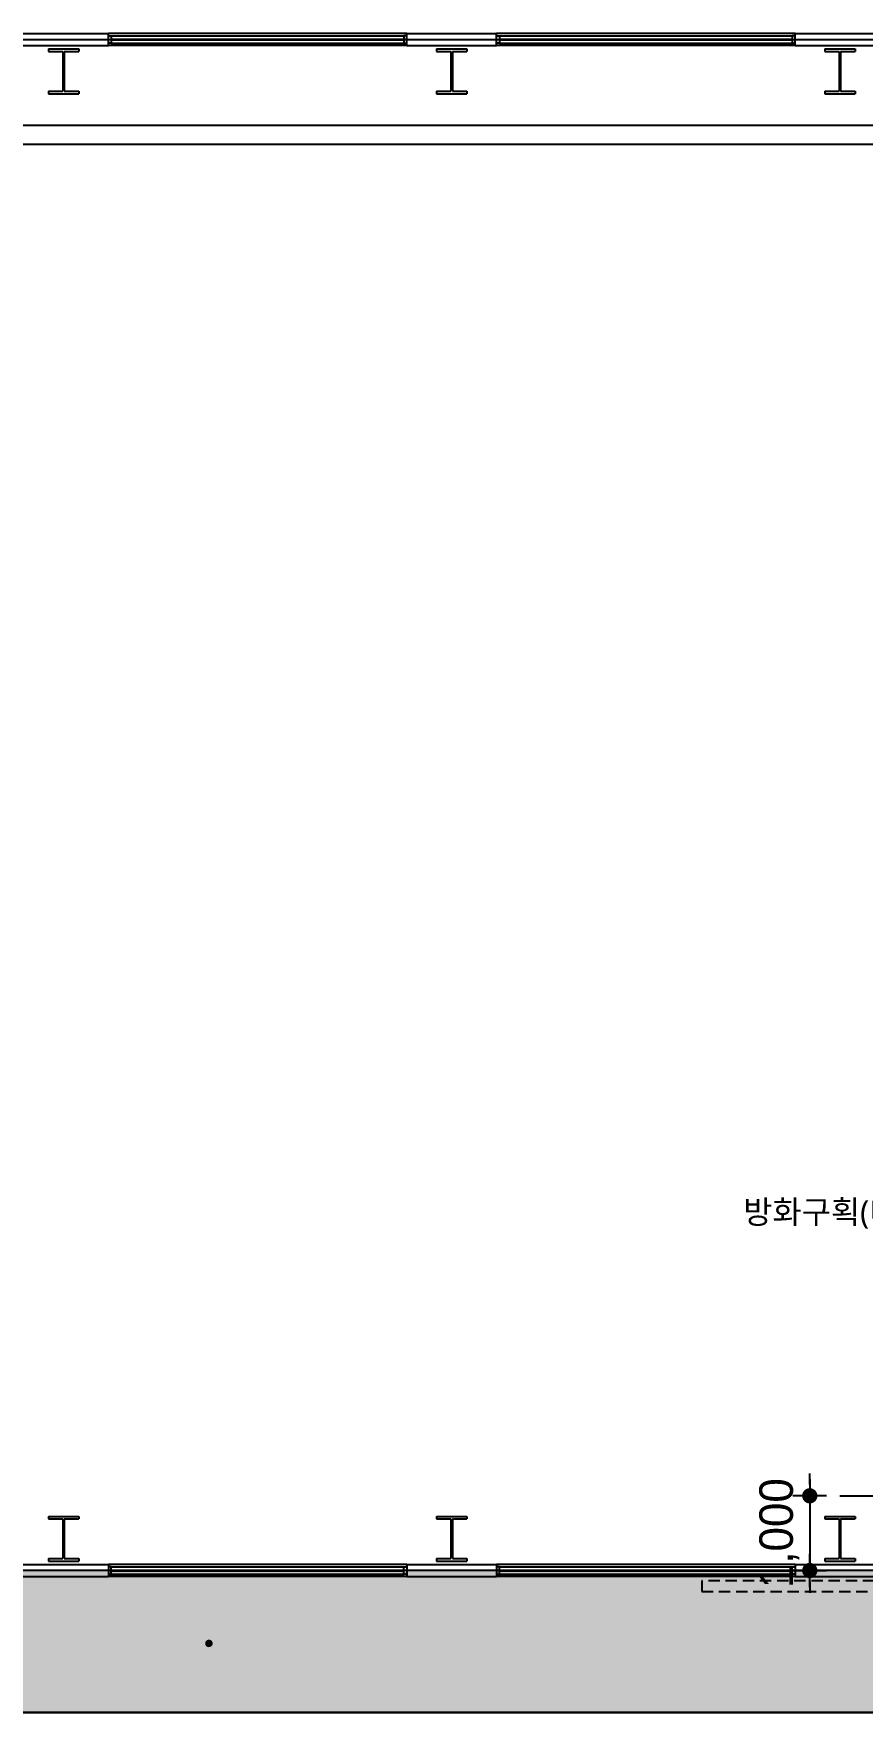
# Model space of a CAD drawing. Extents: x 6397054 to 6458340, y -4011454 to -3987634.
# Drawn here: x 6433168 to 6444271, y -4011354 to -3988874 of the extents above; entities that cross this region are included whole.
import ezdxf
from ezdxf.enums import TextEntityAlignment as Align

# ---------------------------------------------------------------- set-up
doc = ezdxf.new("R2010")
doc.units = 0
doc.header["$LTSCALE"] = 100
doc.header["$MEASUREMENT"] = 0
doc.linetypes.add('CEN', pattern=[62, 60, -1, 0, -1])
doc.linetypes.add('HID', pattern=[2.3, 1.5, -0.8])
doc.layers.get('0').update_dxf_attribs({"linetype": 'CONTINUOUS'})
doc.layers.get('Defpoints').update_dxf_attribs({"linetype": 'CONTINUOUS'})
for name, color, linetype in [('8', 8, 'CONTINUOUS'), ('9', 9, 'CONTINUOUS'), ('A-CEN', 1, 'CEN'), ('A-DIM', 7, 'CONTINUOUS'), ('A-SYM', 7, 'CONTINUOUS'), ('A-TEX', 3, 'CONTINUOUS'), ('A-WAL', 3, 'CONTINUOUS'), ('A-WID', 4, 'CONTINUOUS'), ('COL', 2, 'CONTINUOUS'), ('DIM', 7, 'CONTINUOUS')]:
    doc.layers.add(name, color=color, linetype=linetype)
doc.styles.add('굴림', font='')
doc.styles.add('맑은 고딕', font='')
doc.styles.get('굴림').set_extended_font_data('Gulim')
doc.styles.get('맑은 고딕').set_extended_font_data('Malgun Gothic')
doc.dimstyles.new('STANDARD(200)', dxfattribs={"dimscale": 200, "dimtxt": 3, "dimasz": 1, "dimexe": 1, "dimexo": 2, "dimgap": 1, "dimtad": 1, "dimdec": 0, "dimdsep": 46, "dimtxsty": '굴림', "dimblk": 'DOTT', "dimblk1": 'DOTT', "dimblk2": 'DOTT', "dimcen": -3, "dimdle": 2, "dimclrt": 3, "dimadec": 0, "dimazin": 0, "dimtfac": 1, "dimtdec": 1, "dimtix": 1, "dimtmove": 0, "dimatfit": 3, "dimldrblk": 'DOT', "dimfxl": 1, "dimtvp": 1, "dimtolj": 1, "dimtzin": 0, "dimarcsym": 0})

# ---------------------------------------------------------------- blocks, each defined once
blk = doc.blocks.new('O10')
at = {"layer": 'COL'}
for p, q in [((8175981, -2784726), (8175981, -2784761)), ((8175981, -2784726), (8176388, -2784726)), ((8175981, -2784761), (8176174, -2784761)), ((8176174, -2784761), (8176174, -2785291)), ((8176194, -2784761), (8176388, -2784761)), ((8176194, -2784761), (8176194, -2785291)), ((8176388, -2784726), (8176388, -2784761)), ((8175981, -2785291), (8175981, -2785326)), ((8175981, -2785291), (8176174, -2785291)), ((8175981, -2785326), (8176388, -2785326)), ((8176194, -2785291), (8176388, -2785291)), ((8176388, -2785291), (8176388, -2785326))]:
    blk.add_line(p, q, dxfattribs=at)
blk = doc.blocks.new('DOTT')
at = {"color": 7}
for p, q in [((0, 1.5), (0, -1.5)), ((-1.5, 0), (1.5, 0))]:
    blk.add_line(p, q, dxfattribs=at)
at = {"color": 6, "const_width": 0.68}
blk.add_lwpolyline([(-0.34, 0, 1), (0.34, 0, 1)], format="xyb", close=True, dxfattribs=at)
blk = doc.blocks.new('*D24')
at = {"layer": 'A-DIM', "color": 0, "linetype": 'ByBlock', "lineweight": -2, "transparency": 16777216}
for p, q in [((6443566, -4008304), (6443566, -4008154)), ((6443670, -4008454), (6443416, -4008454)), ((6443566, -4008454), (6443566, -4009454)), ((6443670, -4009454), (6443416, -4009454)), ((6443566, -4009604), (6443566, -4009754))]:
    blk.add_line(p, q, dxfattribs=at)
at = {"layer": 'Defpoints', "color": 0, "transparency": 16777216}
for p in [(6443970, -4008454), (6443566, -4009454), (6443970, -4009454)]:
    blk.add_point(p, dxfattribs=at)
at = {"layer": 'A-DIM', "color": 0, "lineweight": -2, "transparency": 16777216, "xscale": 150, "yscale": 150, "zscale": 150}
for p, rotation in [((6443566, -4008454), 270), ((6443566, -4009454), 90)]:
    blk.add_blockref('DOTT', p, dxfattribs=dict(at, rotation=rotation))
at = {"layer": 'A-DIM', "color": 3, "transparency": 16777216, "insert": (6443157, -4008954), "char_height": 450, "attachment_point": 5, "rotation": 90, "style": '굴림'}
blk.add_mtext('\\A1;1,000', dxfattribs=at)
blk = doc.blocks.new('DOT')
at = {"color": 1}
for p, q in [((0, -1.5), (0, 1.5)), ((-1.5, 0), (1.5, 0))]:
    blk.add_line(p, q, dxfattribs=at)
at = {"layer": 'DIM', "color": 7, "linetype": 'Continuous'}
for radius in [0.5, 0.25]:
    blk.add_circle((0, 0), radius, dxfattribs=at)

msp = doc.modelspace()

# ---------------------------------------------------------------- hatches: boundary and pattern name
h = msp.add_hatch()
h.set_pattern_fill('DOTS', color=256, scale=2000)
h.set_pattern_definition([(0, (568321.3, -2227786.24), (62.5, 125), [0, -125])])
h.paths.add_polyline_path([(6422251.5, -4011354.3), (6456419.5, -4011354.3), (6456419.5, -4009454.3), (6422251.5, -4009454.3)])

# ---------------------------------------------------------------- linework, layer by layer
msp.add_lwpolyline([(6449080.2, -3990107.3), (6403938.1, -3990107.3), (6403938.1, -3990357.3), (6449080.2, -3990357.3)], close=True)
at = {"layer": '8', "color": 0, "linetype": 'ByBlock', "ltscale": 1000}
msp.add_lwpolyline([(6417339.5, -4009454.3), (6417339.5, -4003254.3), (6398139.5, -4003254.3), (6398139.5, -3988954.3), (6450252.1, -3988954.3), (6456339.5, -4000596.9), (6456339.5, -4011354.3), (6422469.5, -4011354.3), (6422469.5, -4009454.3)], close=True, dxfattribs=at)
at = {"layer": '9'}
msp.add_lwpolyline([(6422251.5, -4011354.3), (6456419.5, -4011354.3), (6456419.5, -4009454.3), (6422251.5, -4009454.3)], close=True, dxfattribs=at)
at = {"layer": 'A-CEN'}
msp.add_line((6443969.5, -4008454.3), (6449594.5, -4008454.3), dxfattribs=at)
at = {"layer": 'A-SYM', "const_width": 49.8, "elevation": 0}
msp.add_lwpolyline([(6435542.3, -4010430.6, 1), (6435492, -4010430.6, 1)], format="xyb", close=True, dxfattribs=at)
at = {"layer": 'A-WAL'}
for p, q in [((6432969.5, -3988874.3), (6434169.5, -3988874.3)), ((6432969.5, -3989034.3), (6434169.5, -3989034.3)), ((6434169.5, -3989034.3), (6434169.5, -3988874.3)), ((6438169.5, -3988874.3), (6439369.5, -3988874.3)), ((6438169.5, -3989034.3), (6438169.5, -3988874.3)), ((6438169.5, -3989034.3), (6439369.5, -3989034.3)), ((6439369.5, -3989034.3), (6439369.5, -3988874.3)), ((6443369.5, -3988874.3), (6444919.5, -3988874.3)), ((6443369.5, -3989034.3), (6443369.5, -3988874.3)), ((6443369.5, -3989034.3), (6444919.5, -3989034.3)), ((6432969.5, -4009374.3), (6434169.5, -4009374.3)), ((6434169.5, -4009374.3), (6434169.5, -4009534.3)), ((6438169.5, -4009374.3), (6439369.5, -4009374.3)), ((6438169.5, -4009374.3), (6438169.5, -4009534.3)), ((6439369.5, -4009374.3), (6439369.5, -4009534.3)), ((6443369.5, -4009374.3), (6444519.5, -4009374.3)), ((6443369.5, -4009374.3), (6443369.5, -4009534.3)), ((6432969.5, -4009534.3), (6434169.5, -4009534.3)), ((6438169.5, -4009534.3), (6439369.5, -4009534.3)), ((6443369.5, -4009534.3), (6444519.5, -4009534.3))]:
    msp.add_line(p, q, dxfattribs=at)
at = {"layer": 'A-WID'}
for p, q in [((6438169.5, -3988874.3), (6434169.5, -3988874.3)), ((6438169.5, -3989034.3), (6434169.5, -3989034.3)), ((6434209.5, -3988904.3), (6438129.5, -3988904.3)), ((6434209.5, -3988948.3), (6438129.5, -3988948.3)), ((6434209.5, -3988960.3), (6438129.5, -3988960.3)), ((6434209.5, -3989004.3), (6438129.5, -3989004.3)), ((6443369.5, -3988874.3), (6439369.5, -3988874.3)), ((6443369.5, -3989034.3), (6439369.5, -3989034.3)), ((6439409.5, -3988904.3), (6443329.5, -3988904.3)), ((6439409.5, -3988948.3), (6443329.5, -3988948.3)), ((6439409.5, -3988960.3), (6443329.5, -3988960.3)), ((6439409.5, -3989004.3), (6443329.5, -3989004.3)), ((6438169.5, -4009374.3), (6434169.5, -4009374.3)), ((6434209.5, -4009404.3), (6438129.5, -4009404.3)), ((6434209.5, -4009448.3), (6438129.5, -4009448.3)), ((6434209.5, -4009460.3), (6438129.5, -4009460.3)), ((6434209.5, -4009504.3), (6438129.5, -4009504.3)), ((6443369.5, -4009374.3), (6439369.5, -4009374.3)), ((6439409.5, -4009404.3), (6443329.5, -4009404.3)), ((6439409.5, -4009448.3), (6443329.5, -4009448.3)), ((6439409.5, -4009460.3), (6443329.5, -4009460.3)), ((6439409.5, -4009504.3), (6443329.5, -4009504.3)), ((6438169.5, -4009534.3), (6434169.5, -4009534.3)), ((6443369.5, -4009534.3), (6439369.5, -4009534.3))]:
    msp.add_line(p, q, dxfattribs=at)
for points in [[(6434169.5, -3988939.3), (6434169.5, -3988904.3), (6434209.5, -3988904.3), (6434209.5, -3989004.3), (6434169.5, -3989004.3), (6434169.5, -3988969.3)], [(6438169.5, -3988939.3), (6438169.5, -3988904.3), (6438129.5, -3988904.3), (6438129.5, -3989004.3), (6438169.5, -3989004.3), (6438169.5, -3988969.3)], [(6439369.5, -3988939.3), (6439369.5, -3988904.3), (6439409.5, -3988904.3), (6439409.5, -3989004.3), (6439369.5, -3989004.3), (6439369.5, -3988969.3)], [(6443369.5, -3988939.3), (6443369.5, -3988904.3), (6443329.5, -3988904.3), (6443329.5, -3989004.3), (6443369.5, -3989004.3), (6443369.5, -3988969.3)], [(6434169.5, -4009469.3), (6434169.5, -4009504.3), (6434209.5, -4009504.3), (6434209.5, -4009404.3), (6434169.5, -4009404.3), (6434169.5, -4009439.3)], [(6438169.5, -4009469.3), (6438169.5, -4009504.3), (6438129.5, -4009504.3), (6438129.5, -4009404.3), (6438169.5, -4009404.3), (6438169.5, -4009439.3)], [(6439369.5, -4009469.3), (6439369.5, -4009504.3), (6439409.5, -4009504.3), (6439409.5, -4009404.3), (6439369.5, -4009404.3), (6439369.5, -4009439.3)], [(6443369.5, -4009469.3), (6443369.5, -4009504.3), (6443329.5, -4009504.3), (6443329.5, -4009404.3), (6443369.5, -4009404.3), (6443369.5, -4009439.3)]]:
    msp.add_lwpolyline(points, dxfattribs=at)
at = {"layer": 'A-WID', "color": 8, "linetype": 'HID'}
msp.add_lwpolyline([(6444428.8, -4009590.1), (6442119.5, -4009590.1), (6442119.5, -4009736.8), (6444428.8, -4009736.8)], close=True, dxfattribs=at)

# ---------------------------------------------------------------- block references
at = {"layer": 'COL'}
for p in [(-1742614.8, -1204353.3), (-1737414.8, -1204353.3), (-1732214.8, -1204353.3), (-1742614.8, -1224003.3), (-1737414.8, -1224003.3), (-1732214.8, -1224003.3)]:
    msp.add_blockref('O10', p, dxfattribs=at)

# ---------------------------------------------------------------- texts
at = {"layer": 'A-TEX', "style": '맑은 고딕'}
msp.add_text('방화구획(내화구조인증판넬)', height=312, dxfattribs=at).set_placement((6442674.1, -4004902.8), align=Align.BOTTOM_LEFT)

# ---------------------------------------------------------------- dimensions: what is measured, and where the dimension line sits
at = {"layer": 'A-DIM'}
dim = msp.add_aligned_dim(p1=(6443969.5, -4008454.3), p2=(6443969.5, -4009454.3), distance=-403.9, dimstyle='STANDARD(200)', override={"dimscale": 150, "dimlunit": 6, "dimtxsty": '굴림', "dimldrblk": 'DOT'}, dxfattribs=at)
dim.commit()
dim.dimension.update_dxf_attribs({"geometry": '*D24', "text_midpoint": (6443157.1, -4008954.3)})

doc.saveas('drawing.dxf')
